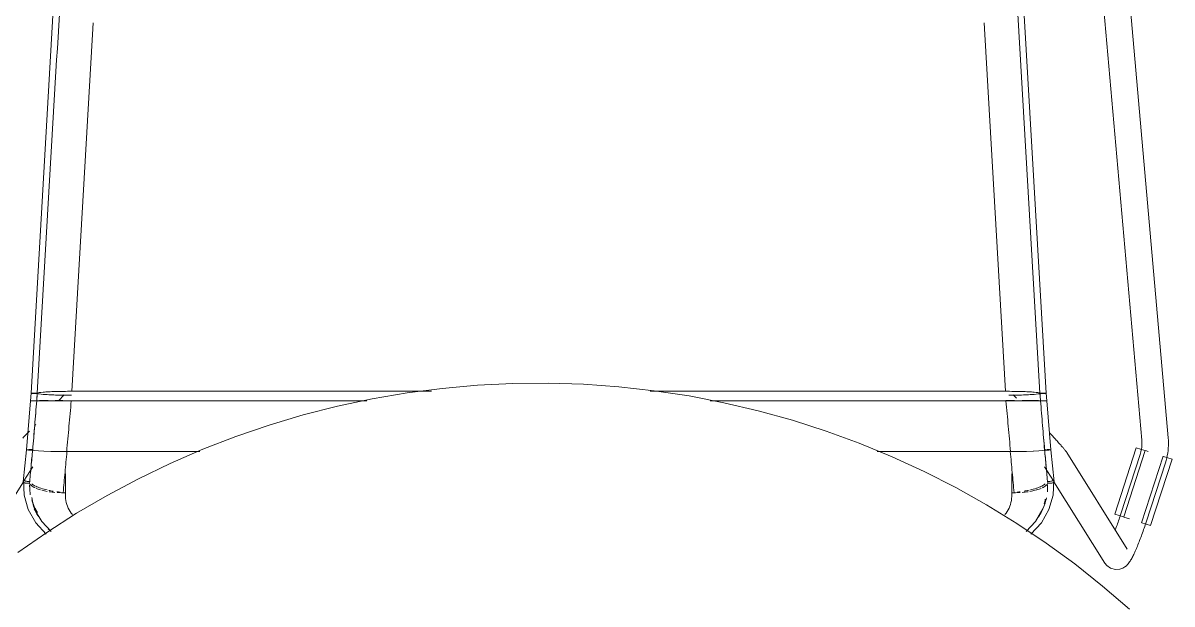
# Model space of a CAD drawing. Header units: millimetres. Extents: x 155927 to 295199, y -4084 to 97293.
# Drawn here: x 159905 to 160425, y 31508 to 31770 of the extents above; entities that cross this region are included whole.
import ezdxf

# ---------------------------------------------------------------- set-up
doc = ezdxf.new("R2010")
doc.units = ezdxf.units.MM
doc.header["$MEASUREMENT"] = 0
doc.layers.add('I-FURN', color=8, linetype='CONTINUOUS', lineweight=9)

msp = doc.modelspace()

# ---------------------------------------------------------------- linework, layer by layer
at = {"layer": 'I-FURN'}
for p, q in [((160423.07, 31582.97), (160384.12, 32026.3)), ((160373.82, 32006.42), (160411.12, 31581.92)), ((159909.12, 31603.1), (159928.4, 31935.01)), ((160367.92, 31603.1), (160348.64, 31935.01)), ((160094.93, 31605.3), (160079.06, 31603.24)), ((160110.86, 31606.73), (160094.93, 31605.3)), ((160126.84, 31607.52), (160110.86, 31606.73)), ((160142.84, 31607.66), (160126.84, 31607.52)), ((160158.83, 31607.17), (160142.84, 31607.66)), ((160174.79, 31606.04), (160158.83, 31607.17)), ((160190.69, 31604.27), (160174.79, 31606.04)), ((159907.02, 31577.54), (159908.84, 31599.74)), ((159909.11, 31603.1), (159908.84, 31599.74)), ((159908.91, 31599.74), (159908.84, 31599.74)), ((159908.84, 31599.74), (159908.91, 31599.74)), ((159908.91, 31599.74), (159908.84, 31599.74)), ((159908.84, 31599.74), (159908.91, 31599.74)), ((159909.1, 31599.73), (159908.91, 31599.74)), ((159908.91, 31599.74), (159909.1, 31599.74)), ((159909.1, 31599.74), (159908.91, 31599.74)), ((159908.91, 31599.74), (159909.09, 31599.73)), ((159909.09, 31599.73), (159909.39, 31599.73)), ((159909.1, 31599.74), (159909.4, 31599.74)), ((159909.39, 31599.74), (159909.1, 31599.74)), ((159909.39, 31599.73), (159909.1, 31599.73)), ((159909.18, 31603.13), (159909.12, 31603.1)), ((159909.12, 31603.1), (159909.18, 31603.07)), ((159909.37, 31603.15), (159909.18, 31603.13)), ((159909.18, 31603.07), (159909.37, 31603.04)), ((159909.66, 31603.17), (159909.37, 31603.15)), ((159909.37, 31603.04), (159909.67, 31603.02)), ((159909.77, 31599.75), (159909.39, 31599.74)), ((159909.77, 31599.73), (159909.39, 31599.73)), ((159909.39, 31599.73), (159909.77, 31599.73)), ((159909.4, 31599.74), (159909.78, 31599.75)), ((159910.04, 31603.19), (159909.66, 31603.17)), ((159909.67, 31603.02), (159910.05, 31603)), ((159910.23, 31599.75), (159909.77, 31599.75)), ((159910.22, 31599.73), (159909.77, 31599.73)), ((159909.77, 31599.73), (159910.22, 31599.73)), ((159909.78, 31599.75), (159910.23, 31599.75)), ((159910.49, 31603.2), (159910.04, 31603.19)), ((159910.05, 31603), (159910.5, 31602.99)), ((159910.71, 31599.73), (159910.22, 31599.73)), ((159910.22, 31599.73), (159910.71, 31599.73)), ((159910.23, 31599.75), (159910.72, 31599.75)), ((159910.72, 31599.75), (159910.23, 31599.75)), ((159910.98, 31603.21), (159910.49, 31603.2)), ((159910.5, 31602.99), (159910.99, 31602.99)), ((159911.21, 31599.73), (159910.71, 31599.73)), ((159910.71, 31599.73), (159911.21, 31599.73)), ((159910.72, 31599.75), (159911.22, 31599.75)), ((159911.21, 31599.75), (159910.72, 31599.75)), ((159911.48, 31603.21), (159910.98, 31603.21)), ((159910.99, 31602.99), (159911.49, 31602.99)), ((159911.68, 31599.75), (159911.21, 31599.75)), ((159911.68, 31599.73), (159911.21, 31599.73)), ((159911.21, 31599.73), (159911.68, 31599.73)), ((159911.22, 31599.75), (159911.69, 31599.75)), ((159911.95, 31603.2), (159911.48, 31603.21)), ((159911.49, 31602.99), (159911.96, 31603)), ((159912.57, 31599.72), (159911.68, 31599.73)), ((159911.68, 31599.73), (159912.56, 31599.72)), ((159912.84, 31603.41), (159911.95, 31603.2)), ((159911.96, 31603), (159912.86, 31602.79)), ((159912.56, 31599.72), (159914.31, 31599.7)), ((159914.31, 31599.7), (159912.57, 31599.72)), ((159914.59, 31603.6), (159912.84, 31603.41)), ((159912.86, 31602.79), (159914.61, 31602.6)), ((159912.95, 31599.76), (159914.34, 31599.77)), ((159914.33, 31599.77), (159912.95, 31599.76)), ((159914.31, 31599.7), (159916.82, 31599.69)), ((159916.81, 31599.69), (159914.32, 31599.7)), ((159916.83, 31599.79), (159914.33, 31599.77)), ((159914.34, 31599.77), (159916.83, 31599.79)), ((159917.09, 31603.76), (159914.59, 31603.6)), ((159914.61, 31602.6), (159917.11, 31602.43)), ((159919.95, 31599.68), (159916.82, 31599.69)), ((159916.82, 31599.69), (159919.95, 31599.68)), ((159920.22, 31603.89), (159917.09, 31603.76)), ((159917.11, 31602.43), (159920.23, 31602.31)), ((159923.52, 31599.68), (159919.95, 31599.68)), ((159919.95, 31599.68), (159923.52, 31599.68)), ((159919.96, 31599.79), (159923.51, 31599.8)), ((159923.51, 31599.8), (159919.96, 31599.79)), ((159923.78, 31603.96), (159920.22, 31603.89)), ((159920.23, 31602.31), (159923.78, 31602.23)), ((159924.08, 31602.35), (159921.51, 31599.68)), ((159927.3, 31599.67), (159923.52, 31599.68)), ((159923.52, 31599.68), (159927.3, 31599.67)), ((159927.57, 31603.99), (159923.78, 31603.96)), ((159923.78, 31602.23), (159927.46, 31602.2)), ((160060.94, 31599.67), (159927.3, 31599.67)), ((159927.3, 31599.67), (160060.94, 31599.67)), ((160090.17, 31603.99), (159927.57, 31603.99)), ((159927.57, 31603.99), (160090.17, 31603.99)), ((160063.29, 31600.55), (160047.64, 31597.23)), ((160079.06, 31603.24), (160063.29, 31600.55)), ((160349.47, 31603.99), (160188.9, 31603.99)), ((160188.9, 31603.99), (160349.47, 31603.99)), ((160206.51, 31601.87), (160190.69, 31604.27)), ((160222.22, 31598.83), (160206.51, 31601.87)), ((160349.74, 31599.67), (160216, 31599.67)), ((160216, 31599.67), (160349.74, 31599.67)), ((160353.26, 31603.96), (160349.47, 31603.99)), ((160353.52, 31599.68), (160349.74, 31599.67)), ((160349.74, 31599.67), (160353.52, 31599.68)), ((160349.75, 31599.8), (160353.53, 31599.8)), ((160353.53, 31599.8), (160349.75, 31599.8)), ((160351.01, 31602.21), (160353.26, 31602.23)), ((160354.43, 31600.82), (160352.96, 31602.35)), ((160356.82, 31603.89), (160353.26, 31603.96)), ((160353.26, 31602.23), (160356.81, 31602.31)), ((160357.09, 31599.68), (160353.52, 31599.68)), ((160353.52, 31599.68), (160357.09, 31599.68)), ((160356.81, 31602.31), (160359.93, 31602.43)), ((160359.95, 31603.76), (160356.82, 31603.89)), ((160357.08, 31599.79), (160360.21, 31599.79)), ((160360.21, 31599.79), (160357.09, 31599.79)), ((160360.22, 31599.69), (160357.09, 31599.68)), ((160357.09, 31599.68), (160360.23, 31599.69)), ((160359.93, 31602.43), (160362.43, 31602.6)), ((160362.45, 31603.6), (160359.95, 31603.76)), ((160360.21, 31599.79), (160362.7, 31599.77)), ((160362.71, 31599.77), (160360.21, 31599.79)), ((160362.72, 31599.7), (160360.23, 31599.69)), ((160360.23, 31599.69), (160362.73, 31599.7)), ((160362.43, 31602.6), (160364.18, 31602.79)), ((160364.2, 31603.41), (160362.45, 31603.6)), ((160362.7, 31599.77), (160364.46, 31599.76)), ((160364.46, 31599.76), (160362.71, 31599.77)), ((160364.47, 31599.72), (160362.72, 31599.7)), ((160362.73, 31599.7), (160364.48, 31599.72)), ((160364.18, 31602.79), (160365.08, 31603)), ((160365.09, 31603.2), (160364.2, 31603.41)), ((160365.36, 31599.73), (160364.47, 31599.72)), ((160364.48, 31599.72), (160365.36, 31599.73)), ((160365.08, 31603), (160365.55, 31602.99)), ((160365.56, 31603.21), (160365.09, 31603.2)), ((160365.35, 31599.75), (160365.82, 31599.75)), ((160365.83, 31599.75), (160365.36, 31599.75)), ((160365.83, 31599.73), (160365.36, 31599.73)), ((160365.36, 31599.73), (160365.83, 31599.73)), ((160365.55, 31602.99), (160366.05, 31602.99)), ((160366.06, 31603.21), (160365.56, 31603.21)), ((160365.82, 31599.75), (160366.32, 31599.75)), ((160366.32, 31599.75), (160365.83, 31599.75)), ((160366.33, 31599.73), (160365.83, 31599.73)), ((160365.83, 31599.73), (160366.33, 31599.73)), ((160366.05, 31602.99), (160366.54, 31602.99)), ((160366.55, 31603.2), (160366.06, 31603.21)), ((160366.32, 31599.75), (160366.81, 31599.75)), ((160366.81, 31599.75), (160366.32, 31599.75)), ((160366.82, 31599.73), (160366.33, 31599.73)), ((160366.33, 31599.73), (160366.82, 31599.73)), ((160366.54, 31602.99), (160366.99, 31603)), ((160367, 31603.19), (160366.55, 31603.2)), ((160366.81, 31599.75), (160367.26, 31599.75)), ((160367.27, 31599.75), (160366.81, 31599.75)), ((160367.27, 31599.73), (160366.82, 31599.73)), ((160366.82, 31599.73), (160367.27, 31599.73)), ((160366.99, 31603), (160367.37, 31603.02)), ((160367.38, 31603.17), (160367, 31603.19)), ((160367.26, 31599.75), (160367.65, 31599.74)), ((160367.65, 31599.74), (160367.27, 31599.75)), ((160367.65, 31599.73), (160367.27, 31599.73)), ((160367.27, 31599.73), (160367.65, 31599.73)), ((160367.37, 31603.02), (160367.67, 31603.04)), ((160367.67, 31603.15), (160367.38, 31603.17)), ((160367.94, 31599.73), (160367.65, 31599.73)), ((160367.65, 31599.73), (160367.95, 31599.73)), ((160367.86, 31603.13), (160367.67, 31603.15)), ((160367.67, 31603.04), (160367.86, 31603.07)), ((160367.92, 31603.1), (160367.86, 31603.13)), ((160367.86, 31603.07), (160367.92, 31603.1)), ((160367.93, 31603.1), (160368.2, 31599.74)), ((160368.13, 31599.74), (160368.2, 31599.74)), ((160368.2, 31599.74), (160368.13, 31599.74)), ((160368.2, 31599.74), (160368.13, 31599.74)), ((160368.14, 31599.74), (160368.2, 31599.74)), ((160370.02, 31577.54), (160368.2, 31599.74)), ((160047.64, 31597.23), (160032.13, 31593.28)), ((160237.79, 31595.17), (160222.22, 31598.83)), ((160253.21, 31590.89), (160237.79, 31595.17)), ((160032.13, 31593.28), (160016.8, 31588.72)), ((160268.44, 31586), (160253.21, 31590.89)), ((159906.19, 31583.66), (159906.61, 31584.12)), ((159906.61, 31584.12), (159907.04, 31584.58)), ((159907.04, 31584.58), (159907.48, 31585.05)), ((159907.48, 31585.05), (159907.93, 31585.53)), ((159907.93, 31585.53), (159908.39, 31586.01)), ((159910.74, 31588.5), (159911.23, 31589)), ((160016.8, 31588.72), (160001.66, 31583.55)), ((160283.46, 31580.5), (160268.44, 31586)), ((160370, 31584.58), (160369.56, 31585.05)), ((160370.43, 31584.12), (160370, 31584.58)), ((160370.85, 31583.66), (160370.43, 31584.12)), ((159905.37, 31582.78), (159905.77, 31583.22)), ((159905.77, 31583.22), (159906.19, 31583.66)), ((160001.66, 31583.55), (159986.74, 31577.77)), ((160298.26, 31574.41), (160283.46, 31580.5)), ((160371.27, 31583.22), (160370.85, 31583.66)), ((160371.67, 31582.78), (160371.27, 31583.22)), ((160372.06, 31582.36), (160371.67, 31582.78)), ((160372.44, 31581.94), (160372.06, 31582.36)), ((160372.81, 31581.54), (160372.44, 31581.94)), ((160373.17, 31581.15), (160372.81, 31581.54)), ((160373.51, 31580.77), (160373.17, 31581.15)), ((160373.84, 31580.41), (160373.51, 31580.77)), ((160374.15, 31580.06), (160373.84, 31580.41)), ((160374.46, 31579.72), (160374.15, 31580.06)), ((160374.74, 31579.4), (160374.46, 31579.72)), ((160375.02, 31579.09), (160374.74, 31579.4)), ((160375.27, 31578.8), (160375.02, 31579.09)), ((160411.14, 31579.28), (160411.08, 31578.62)), ((160411.12, 31581.92), (160411.16, 31581.26)), ((160411.17, 31579.94), (160411.14, 31579.28)), ((160411.16, 31581.26), (160411.18, 31580.6)), ((160411.18, 31580.6), (160411.17, 31579.94)), ((160423.08, 31582.92), (160423.07, 31582.97)), ((160423.15, 31581.78), (160423.08, 31582.92)), ((160423.1, 31578.36), (160423.16, 31579.5)), ((160423.18, 31580.64), (160423.15, 31581.78)), ((160423.16, 31579.5), (160423.18, 31580.64)), ((159905.59, 31563.05), (159907.01, 31577.54)), ((159907.08, 31577.56), (159907.01, 31577.54)), ((159907.01, 31577.54), (159907.08, 31577.51)), ((159907.02, 31577.54), (159907.08, 31577.56)), ((159907.08, 31577.51), (159907.02, 31577.54)), ((159907.26, 31577.59), (159907.08, 31577.56)), ((159907.08, 31577.56), (159907.27, 31577.59)), ((159907.08, 31577.51), (159907.27, 31577.49)), ((159907.56, 31577.61), (159907.26, 31577.59)), ((159907.27, 31577.59), (159907.56, 31577.61)), ((159907.27, 31577.49), (159907.57, 31577.47)), ((159907.57, 31577.47), (159907.28, 31577.49)), ((159907.57, 31577.47), (159907.95, 31577.45)), ((159907.96, 31577.45), (159907.57, 31577.47)), ((159908.39, 31577.64), (159907.94, 31577.63)), ((159907.94, 31577.63), (159908.39, 31577.64)), ((159907.95, 31577.45), (159908.4, 31577.44)), ((159908.41, 31577.44), (159907.96, 31577.45)), ((159908.88, 31577.64), (159908.39, 31577.64)), ((159908.39, 31577.64), (159908.88, 31577.64)), ((159908.4, 31577.44), (159908.89, 31577.43)), ((159908.9, 31577.43), (159908.41, 31577.44)), ((159909.38, 31577.64), (159908.88, 31577.64)), ((159908.88, 31577.64), (159909.38, 31577.64)), ((159908.89, 31577.43), (159909.39, 31577.44)), ((159909.4, 31577.44), (159908.9, 31577.43)), ((159909.85, 31577.63), (159909.38, 31577.64)), ((159909.38, 31577.64), (159909.85, 31577.63)), ((159909.39, 31577.44), (159909.86, 31577.45)), ((159909.87, 31577.45), (159909.4, 31577.44)), ((159909.86, 31577.45), (159910.75, 31577.25)), ((159910.75, 31577.25), (159909.87, 31577.45)), ((159910.75, 31577.25), (159912.49, 31577.07)), ((159912.47, 31577.08), (159910.75, 31577.25)), ((159914.93, 31576.92), (159912.47, 31577.08)), ((159912.49, 31577.07), (159914.97, 31576.92)), ((159918, 31576.81), (159914.96, 31576.92)), ((159914.97, 31576.92), (159918.07, 31576.81)), ((159921.51, 31576.74), (159918.06, 31576.81)), ((159918.07, 31576.81), (159921.5, 31576.73)), ((159921.6, 31576.73), (159925.36, 31576.71)), ((159925.24, 31576.71), (159921.6, 31576.73)), ((159925.36, 31576.71), (159985.48, 31576.71)), ((159985.48, 31576.71), (159925.36, 31576.71)), ((159986.74, 31577.77), (159972.06, 31571.41)), ((160291.56, 31576.71), (160351.68, 31576.71)), ((160351.68, 31576.71), (160291.56, 31576.71)), ((160312.79, 31567.73), (160298.26, 31574.41)), ((160351.68, 31576.71), (160355.44, 31576.73)), ((160355.44, 31576.73), (160351.8, 31576.71)), ((160358.98, 31576.81), (160355.53, 31576.74)), ((160355.54, 31576.73), (160358.97, 31576.81)), ((160358.97, 31576.81), (160362.07, 31576.92)), ((160362.08, 31576.92), (160359.04, 31576.81)), ((160362.07, 31576.92), (160364.55, 31577.07)), ((160364.55, 31577.07), (160362.11, 31576.92)), ((160364.55, 31577.07), (160366.29, 31577.25)), ((160366.29, 31577.25), (160364.57, 31577.08)), ((160367.17, 31577.45), (160366.29, 31577.25)), ((160366.29, 31577.25), (160367.18, 31577.45)), ((160367.64, 31577.44), (160367.17, 31577.45)), ((160367.18, 31577.45), (160367.65, 31577.44)), ((160367.66, 31577.64), (160367.19, 31577.63)), ((160367.19, 31577.63), (160367.66, 31577.64)), ((160368.14, 31577.43), (160367.64, 31577.44)), ((160367.65, 31577.44), (160368.15, 31577.43)), ((160368.63, 31577.44), (160368.14, 31577.43)), ((160368.15, 31577.43), (160368.64, 31577.44)), ((160368.65, 31577.64), (160368.16, 31577.64)), ((160368.16, 31577.64), (160368.65, 31577.64)), ((160369.09, 31577.45), (160368.63, 31577.44)), ((160368.64, 31577.44), (160369.09, 31577.45)), ((160369.1, 31577.63), (160368.65, 31577.64)), ((160368.65, 31577.64), (160369.1, 31577.63)), ((160369.09, 31577.45), (160369.47, 31577.47)), ((160369.47, 31577.47), (160369.09, 31577.45)), ((160369.48, 31577.61), (160369.1, 31577.63)), ((160369.1, 31577.63), (160369.48, 31577.61)), ((160369.47, 31577.47), (160369.77, 31577.49)), ((160369.77, 31577.49), (160369.47, 31577.47)), ((160369.78, 31577.59), (160369.48, 31577.61)), ((160369.48, 31577.61), (160369.77, 31577.59)), ((160369.77, 31577.59), (160369.96, 31577.56)), ((160369.77, 31577.49), (160369.96, 31577.51)), ((160369.96, 31577.56), (160369.78, 31577.59)), ((160370.03, 31577.54), (160369.96, 31577.56)), ((160369.96, 31577.56), (160370.02, 31577.54)), ((160370.02, 31577.54), (160369.96, 31577.51)), ((160369.96, 31577.51), (160370.03, 31577.54)), ((160371.45, 31563.05), (160370.03, 31577.54)), ((160375.52, 31578.52), (160375.27, 31578.8)), ((160375.75, 31578.25), (160375.52, 31578.52)), ((160375.96, 31578), (160375.75, 31578.25)), ((160376.16, 31577.76), (160375.96, 31578)), ((160376.35, 31577.53), (160376.16, 31577.76)), ((160376.53, 31577.3), (160376.35, 31577.53)), ((160376.71, 31577.08), (160376.53, 31577.3)), ((160376.88, 31576.85), (160376.71, 31577.08)), ((160377.06, 31576.6), (160376.88, 31576.85)), ((160377.28, 31576.27), (160377.06, 31576.6)), ((160404.58, 31532.69), (160377.28, 31576.27)), ((160408.63, 31578.51), (160398.94, 31548.5)), ((160410.37, 31575.36), (160401.66, 31548.55)), ((160402.98, 31547.19), (160412.67, 31577.2)), ((160408.63, 31578.51), (160410.58, 31577.88)), ((160410.38, 31575.39), (160410.37, 31575.36)), ((160410.57, 31576.02), (160410.38, 31575.39)), ((160410.74, 31576.66), (160410.57, 31576.02)), ((160410.58, 31577.88), (160412.55, 31577.24)), ((160410.88, 31577.31), (160410.74, 31576.66)), ((160410.99, 31577.96), (160410.88, 31577.31)), ((160411.08, 31578.62), (160410.99, 31577.96)), ((160420.74, 31574.6), (160411.05, 31544.59)), ((160412.77, 31577.17), (160413.93, 31576.79)), ((160420.86, 31574.56), (160422.83, 31573.92)), ((160422.12, 31572.74), (160422.4, 31573.85)), ((160422.4, 31573.85), (160422.64, 31574.97)), ((160422.64, 31574.97), (160422.84, 31576.09)), ((160422.83, 31573.92), (160424.78, 31573.29)), ((160422.84, 31576.09), (160423, 31577.22)), ((160423, 31577.22), (160423.1, 31578.36)), ((159905.89, 31563.45), (159909.93, 31569.9)), ((159972.06, 31571.41), (159957.65, 31564.46)), ((160367.11, 31569.9), (160371.15, 31563.45)), ((160413.07, 31544.84), (160421.78, 31571.65)), ((160424.78, 31573.29), (160415.1, 31543.28)), ((160421.78, 31571.65), (160422.12, 31572.74)), ((159905.71, 31563.94), (159906, 31557.03)), ((159924.65, 31566.67), (159924.65, 31556.91)), ((159957.65, 31564.46), (159943.53, 31556.94)), ((160327.05, 31560.47), (160312.79, 31567.73)), ((160352.39, 31556.91), (160352.39, 31566.67)), ((160371.33, 31563.94), (160371.04, 31557.03)), ((159882.63, 31526.32), (159905.66, 31563.08)), ((159924.71, 31558.16), (159923.66, 31558.16)), ((160341.01, 31552.65), (160327.05, 31560.47)), ((160353.38, 31558.16), (160352.33, 31558.16)), ((160371.38, 31563.08), (160394.41, 31526.32)), ((159906, 31557.03), (159907.87, 31550.51)), ((159943.53, 31556.94), (159929.72, 31548.86)), ((160371.04, 31557.03), (160369.17, 31550.51)), ((159907.87, 31550.51), (159911.26, 31544.5)), ((159910.58, 31550.91), (159913.95, 31545.08)), ((159929.72, 31548.86), (159916.24, 31540.24)), ((160354.64, 31544.28), (160341.01, 31552.65)), ((160366.46, 31550.91), (160363.09, 31545.08)), ((160369.17, 31550.51), (160365.78, 31544.5)), ((160400.89, 31547.87), (160398.94, 31548.5)), ((160402.87, 31547.23), (160400.89, 31547.87)), ((160401.32, 31547.53), (160401.55, 31548.22)), ((160401.55, 31548.22), (160401.66, 31548.55)), ((159911.26, 31544.5), (159916.01, 31539.35)), ((159913.95, 31545.08), (159918.21, 31540.61)), ((160367.93, 31535.36), (160354.64, 31544.28)), ((160363.09, 31545.08), (160358.83, 31540.61)), ((160365.78, 31544.5), (160361.03, 31539.35)), ((160399.45, 31542.19), (160399.69, 31542.83)), ((160399.69, 31542.83), (160399.92, 31543.48)), ((160399.92, 31543.48), (160400.16, 31544.13)), ((160400.16, 31544.13), (160400.39, 31544.8)), ((160400.39, 31544.8), (160400.63, 31545.47)), ((160400.63, 31545.47), (160400.86, 31546.15)), ((160400.86, 31546.15), (160401.09, 31546.84)), ((160401.09, 31546.84), (160401.32, 31547.53)), ((160403.08, 31547.16), (160405.56, 31546.36)), ((160413.14, 31543.91), (160411.17, 31544.55)), ((160412.18, 31542.17), (160412.43, 31542.91)), ((160412.43, 31542.91), (160412.68, 31543.64)), ((160412.68, 31543.64), (160412.92, 31544.38)), ((160412.92, 31544.38), (160413.07, 31544.84)), ((160415.1, 31543.28), (160413.14, 31543.91)), ((159916.24, 31540.24), (159903.12, 31531.09)), ((160399.22, 31541.57), (160399.45, 31542.19)), ((160410.41, 31537.24), (160410.66, 31537.91)), ((160410.66, 31537.91), (160410.92, 31538.6)), ((160410.92, 31538.6), (160411.17, 31539.3)), ((160411.17, 31539.3), (160411.43, 31540.01)), ((160411.43, 31540.01), (160411.68, 31540.72)), ((160411.68, 31540.72), (160411.93, 31541.45)), ((160411.93, 31541.45), (160412.18, 31542.17)), ((160380.85, 31525.93), (160367.93, 31535.36)), ((160408.17, 31531.76), (160408.41, 31532.3)), ((160408.41, 31532.3), (160408.66, 31532.87)), ((160408.66, 31532.87), (160408.9, 31533.45)), ((160408.9, 31533.45), (160409.15, 31534.04)), ((160409.15, 31534.04), (160409.4, 31534.65)), ((160409.4, 31534.65), (160409.65, 31535.28)), ((160409.65, 31535.28), (160409.9, 31535.92)), ((160409.9, 31535.92), (160410.15, 31536.57)), ((160410.15, 31536.57), (160410.41, 31537.24)), ((160405.59, 31526.85), (160405.84, 31527.23)), ((160405.84, 31527.23), (160406.08, 31527.63)), ((160406.08, 31527.63), (160406.32, 31528.03)), ((160406.32, 31528.03), (160406.55, 31528.44)), ((160406.55, 31528.44), (160406.78, 31528.86)), ((160406.78, 31528.86), (160407.01, 31529.3)), ((160407.01, 31529.3), (160407.24, 31529.76)), ((160407.24, 31529.76), (160407.47, 31530.23)), ((160407.47, 31530.23), (160407.7, 31530.72)), ((160407.7, 31530.72), (160407.94, 31531.23)), ((160407.94, 31531.23), (160408.17, 31531.76)), ((160393.38, 31515.98), (160380.85, 31525.93)), ((160395.31, 31525.19), (160394.41, 31526.32)), ((160395.31, 31525.19), (160397.04, 31523.97)), ((160397.04, 31523.97), (160399.27, 31523.38)), ((160399.27, 31523.38), (160401.24, 31523.56)), ((160401.24, 31523.56), (160402.62, 31524.08)), ((160402.62, 31524.08), (160403.53, 31524.64)), ((160403.53, 31524.64), (160404.16, 31525.16)), ((160404.16, 31525.16), (160404.63, 31525.63)), ((160404.63, 31525.63), (160405, 31526.05)), ((160405, 31526.05), (160405.31, 31526.46)), ((160405.31, 31526.46), (160405.59, 31526.85)), ((160405.51, 31505.54), (160393.38, 31515.98))]:
    msp.add_line(p, q, dxfattribs=at)
for points in [[(159931.27, 31935.2), (159928.05, 31879.96), (159921.61, 31769.36), (159915.17, 31658.6), (159911.95, 31603.2)], [(160345.77, 31935.2), (160348.99, 31879.96), (160355.43, 31769.36), (160361.87, 31658.6), (160365.09, 31603.2)], [(159927.57, 31603.99), (159930.76, 31659.52), (159933.96, 31715.05), (159937.16, 31770.48)], [(160339.89, 31770.48), (160343.08, 31715.02), (160346.28, 31659.52), (160349.47, 31603.99)], [(159911.96, 31603), (159911.36, 31602.98), (159909.85, 31602.98), (159909.11, 31603.06), (159909.11, 31603.1)], [(159911.68, 31599.73), (159911.38, 31596.01), (159910.77, 31588.58), (159910.17, 31581.15), (159909.87, 31577.45)], [(159911.68, 31599.73), (159911.73, 31600.31), (159911.81, 31601.46), (159911.9, 31602.62), (159911.95, 31603.2)], [(159911.69, 31599.75), (159911.73, 31600.29), (159911.82, 31601.37), (159911.91, 31602.46), (159911.96, 31603)], [(159926.27, 31588.18), (159926.62, 31592.01), (159926.96, 31595.84), (159927.3, 31599.67)], [(160349.74, 31599.67), (160350.08, 31595.84), (160350.42, 31592.01), (160350.77, 31588.18)], [(160365.35, 31599.75), (160365.31, 31600.29), (160365.22, 31601.37), (160365.13, 31602.46), (160365.08, 31603)], [(160365.36, 31599.73), (160365.32, 31600.31), (160365.23, 31601.46), (160365.14, 31602.62), (160365.09, 31603.2)], [(160365.36, 31599.73), (160365.66, 31596.01), (160366.27, 31588.58), (160366.87, 31581.15), (160367.17, 31577.45)], [(160365.88, 31593.42), (160365.91, 31593.01), (160365.95, 31592.6), (160365.98, 31592.19)], [(159925.24, 31576.71), (159925.59, 31580.53), (159925.93, 31584.35), (159926.27, 31588.18)], [(160350.77, 31588.18), (160351.11, 31584.35), (160351.46, 31580.53), (160351.8, 31576.71)], [(160366.28, 31588.58), (160366.58, 31584.93), (160366.89, 31581.28), (160367.19, 31577.63)], [(159908.43, 31562.49), (159908.67, 31564.93), (159909.14, 31569.88), (159909.62, 31574.92), (159909.86, 31577.45)], [(159909.14, 31570.55), (159909.37, 31572.83), (159909.6, 31575.13), (159909.83, 31577.44)], [(159923.66, 31558.16), (159923.92, 31561.18), (159924.46, 31567.32), (159925.05, 31573.57), (159925.36, 31576.71)], [(160353.38, 31558.16), (160353.12, 31561.18), (160352.58, 31567.32), (160351.99, 31573.57), (160351.68, 31576.71)], [(160368.61, 31562.49), (160368.37, 31564.93), (160367.9, 31569.88), (160367.42, 31574.92), (160367.18, 31577.45)], [(160367.9, 31570.55), (160367.66, 31572.88), (160367.43, 31575.24), (160367.19, 31577.6)], [(159905.77, 31563.79), (159905.82, 31563.75), (159905.94, 31563.66), (159906.23, 31563.52), (159906.62, 31563.41), (159907.08, 31563.31), (159907.57, 31563.25), (159908.07, 31563.21), (159908.38, 31563.22), (159908.53, 31563.22)], [(159910.98, 31560.32), (159910.28, 31560.65), (159909.14, 31561.35), (159908.57, 31562.1), (159908.43, 31562.49)], [(159908.47, 31561.66), (159908.48, 31560.76), (159908.54, 31559.86), (159908.65, 31558.97)], [(159908.77, 31557.21), (159908.58, 31558.44), (159908.54, 31559.7), (159908.54, 31560.96)], [(159909.44, 31562.14), (159909.85, 31561.81), (159910.37, 31561.49), (159911.01, 31561.18)], [(159911.26, 31561.06), (159912.61, 31560.43), (159914.44, 31559.87), (159916.48, 31559.38)], [(159913.41, 31559.44), (159912.68, 31559.64), (159912.04, 31559.88), (159911.44, 31560.12)], [(159916.46, 31558.76), (159915.62, 31558.9), (159914.81, 31559.07), (159914.07, 31559.25)], [(159917.14, 31559.22), (159917.78, 31559.08), (159918.45, 31558.94), (159919.13, 31558.82)], [(159919.95, 31558.32), (159919.05, 31558.4), (159918.16, 31558.5), (159917.31, 31558.62)], [(159920.83, 31558.57), (159921.3, 31558.51), (159921.77, 31558.45), (159922.25, 31558.4)], [(159923.66, 31558.16), (159922.71, 31558.16), (159921.79, 31558.2), (159920.88, 31558.25)], [(159924.66, 31556.64), (159924.65, 31557.14), (159924.67, 31557.65), (159924.71, 31558.16)], [(160352.33, 31558.16), (160352.38, 31557.65), (160352.4, 31557.14), (160352.39, 31556.63)], [(160356.17, 31558.25), (160355.26, 31558.2), (160354.33, 31558.16), (160353.38, 31558.16)], [(160354.79, 31558.39), (160355.27, 31558.45), (160355.74, 31558.51), (160356.2, 31558.57)], [(160359.73, 31558.62), (160358.88, 31558.5), (160358.01, 31558.38), (160357.1, 31558.32)], [(160357.91, 31558.84), (160358.59, 31558.95), (160359.24, 31559.08), (160359.9, 31559.22)], [(160360.57, 31559.37), (160361.54, 31559.6), (160362.54, 31559.84), (160363.42, 31560.11)], [(160362.96, 31559.26), (160362.22, 31559.07), (160361.42, 31558.91), (160360.58, 31558.76)], [(160363.61, 31560.21), (160364.42, 31560.48), (160365.23, 31560.77), (160365.78, 31561.06)], [(160366.03, 31561.18), (160366.67, 31561.49), (160367.06, 31561.81), (160367.39, 31562.13)], [(160368.61, 31562.49), (160368.47, 31562.1), (160367.9, 31561.35), (160366.76, 31560.65), (160366.07, 31560.32)], [(160368.58, 31560.96), (160368.57, 31560.13), (160368.53, 31559.31), (160368.45, 31558.49)], [(160368.47, 31559.71), (160368.53, 31560.36), (160368.54, 31561.01), (160368.53, 31561.66)], [(160366.95, 31553.09), (160367.21, 31553.8), (160367.39, 31554.53), (160367.52, 31555.26)], [(159918.27, 31540.63), (159917.8, 31541.02), (159917.34, 31541.41), (159916.88, 31541.81)]]:
    msp.add_open_spline(points, degree=3, dxfattribs=at)
for points, knots in [([(159909.11, 31603.1), (159909.11, 31603.12), (159909.25, 31603.14), (159909.64, 31603.18), (159910.03, 31603.19), (159910.48, 31603.2), (159910.98, 31603.21), (159911.48, 31603.21), (159911.8, 31603.2), (159911.95, 31603.2)], [-0.498493, -0.498493, -0.498493, -0.498493, -0.375, -0.3125, -0.25, -0.1875, -0.125, -0.0625, 0, 0, 0, 0]), ([(159911.68, 31599.75), (159911.38, 31596.06), (159910.94, 31590.72), (159910.5, 31585.39), (159910.36, 31583.74)], [0, 0, 0, 0, 0.5, 0.7233886, 0.7233886, 0.7233886, 0.7233886]), ([(159911.95, 31603.2), (159912.23, 31603.34), (159913.61, 31603.55), (159916.97, 31603.77), (159920.14, 31603.9), (159923.74, 31603.97), (159926.29, 31603.99), (159927.57, 31603.99)], [-1, -1, -1, -1, -0.666667, -0.5, -0.333333, -0.166667, 0, 0, 0, 0]), ([(159927.46, 31602.2), (159924.94, 31602.21), (159921.17, 31602.26), (159916.99, 31602.43), (159913.64, 31602.65), (159912.25, 31602.85), (159911.96, 31603)], [-0.996036, -0.996036, -0.996036, -0.996036, -0.6666667, -0.5, -0.3333333, 0, 0, 0, 0]), ([(160349.47, 31603.99), (160350.75, 31603.99), (160353.3, 31603.97), (160356.9, 31603.9), (160360.07, 31603.77), (160363.43, 31603.55), (160364.81, 31603.34), (160365.09, 31603.2)], [-1, -1, -1, -1, -0.833333, -0.666667, -0.5, -0.333333, 0, 0, 0, 0]), ([(160365.08, 31603), (160364.79, 31602.85), (160363.4, 31602.65), (160360.05, 31602.43), (160356.89, 31602.3), (160353.78, 31602.23), (160351.77, 31602.21), (160351.01, 31602.21)], [-1, -1, -1, -1, -0.6666667, -0.5, -0.3333333, -0.1666667, -0.0664381, -0.0664381, -0.0664381, -0.0664381]), ([(160367.93, 31603.1), (160367.93, 31603.08), (160367.79, 31603.05), (160367.39, 31603.02), (160367.01, 31603), (160366.55, 31602.99), (160366.05, 31602.99), (160365.55, 31602.99), (160365.23, 31602.99), (160365.08, 31603)], [-0.5, -0.5, -0.5, -0.5, -0.375, -0.3125, -0.25, -0.1875, -0.125, -0.0625, 0, 0, 0, 0]), ([(160365.09, 31603.2), (160365.32, 31603.2), (160365.81, 31603.21), (160366.44, 31603.21), (160366.9, 31603.2), (160367.31, 31603.18), (160367.77, 31603.15), (160367.93, 31603.12), (160367.93, 31603.1)], [-1, -1, -1, -1, -0.90625, -0.8125, -0.765625, -0.71875, -0.625, -0.501507, -0.501507, -0.501507, -0.501507]), ([(160368.51, 31563.22), (160368.73, 31563.21), (160369.22, 31563.22), (160369.97, 31563.31), (160370.64, 31563.46), (160371.07, 31563.63), (160371.23, 31563.75), (160371.27, 31563.79)], [-1, -1, -1, -1, -0.90625, -0.8125, -0.71875, -0.625, -0.5625, -0.5625, -0.5625, -0.5625]), ([(159908.43, 31562.49), (159908.28, 31562.47), (159908, 31562.44), (159907.58, 31562.42), (159907.2, 31562.43), (159906.91, 31562.46), (159906.64, 31562.49), (159906.39, 31562.54), (159906.17, 31562.6), (159905.97, 31562.67), (159905.77, 31562.77), (159905.67, 31562.85), (159905.64, 31562.9)], [0, 0, 0, 0, 0.0555556, 0.1111111, 0.1666667, 0.1944444, 0.2222222, 0.2777778, 0.3055556, 0.3333333, 0.3888889, 0.4444444, 0.4444444, 0.4444444, 0.4444444]), ([(159927.82, 31548.26), (159927.05, 31549.17), (159925.13, 31552.17), (159924.5, 31555.77), (159924.71, 31558.16)], [0.5, 0.5, 0.5, 0.5, 0.6666667, 1, 1, 1, 1]), ([(160352.33, 31558.16), (160352.55, 31555.77), (160351.92, 31552.17), (160349.99, 31549.17), (160349.22, 31548.26)], [0, 0, 0, 0, 0.3333333, 0.5, 0.5, 0.5, 0.5]), ([(160365.61, 31560.12), (160365.03, 31559.87), (160364.27, 31559.61), (160363.42, 31559.38), (160363.31, 31559.35)], [0.3682191, 0.3682191, 0.3682191, 0.3682191, 0.5, 0.5193878, 0.5193878, 0.5193878, 0.5193878]), ([(160371.4, 31562.9), (160371.38, 31562.88), (160371.34, 31562.83), (160371.23, 31562.75), (160371.04, 31562.65), (160370.72, 31562.55), (160370.32, 31562.48), (160369.97, 31562.44), (160369.59, 31562.42), (160369.15, 31562.43), (160368.79, 31562.46), (160368.61, 31562.49)], [0.5555556, 0.5555556, 0.5555556, 0.5555556, 0.5833333, 0.6180556, 0.6527778, 0.7222222, 0.7916667, 0.8263889, 0.8611111, 0.9305556, 1, 1, 1, 1]), ([(159912.5, 31547.24), (159911.99, 31548.06), (159910.38, 31550.82), (159909.78, 31553.85), (159909.5, 31555.99)], [0.5972426, 0.5972426, 0.5972426, 0.5972426, 0.6666667, 0.8236682, 0.8236682, 0.8236682, 0.8236682]), ([(159909.5, 31554.88), (159909.9, 31553.54), (159910.63, 31551.58), (159911.63, 31549.75), (159911.98, 31549.18)], [0.2297626, 0.2297626, 0.2297626, 0.2297626, 0.3333333, 0.3824546, 0.3824546, 0.3824546, 0.3824546]), ([(160368.01, 31555.81), (160367.57, 31553.73), (160366.59, 31550.77), (160365.04, 31548.1), (160364.51, 31547.3)], [-0.8210019, -0.8210019, -0.8210019, -0.8210019, -0.6666667, -0.5975811, -0.5975811, -0.5975811, -0.5975811])]:
    msp.add_open_spline(points, degree=3, knots=knots, dxfattribs=at)

doc.saveas('drawing.dxf')
